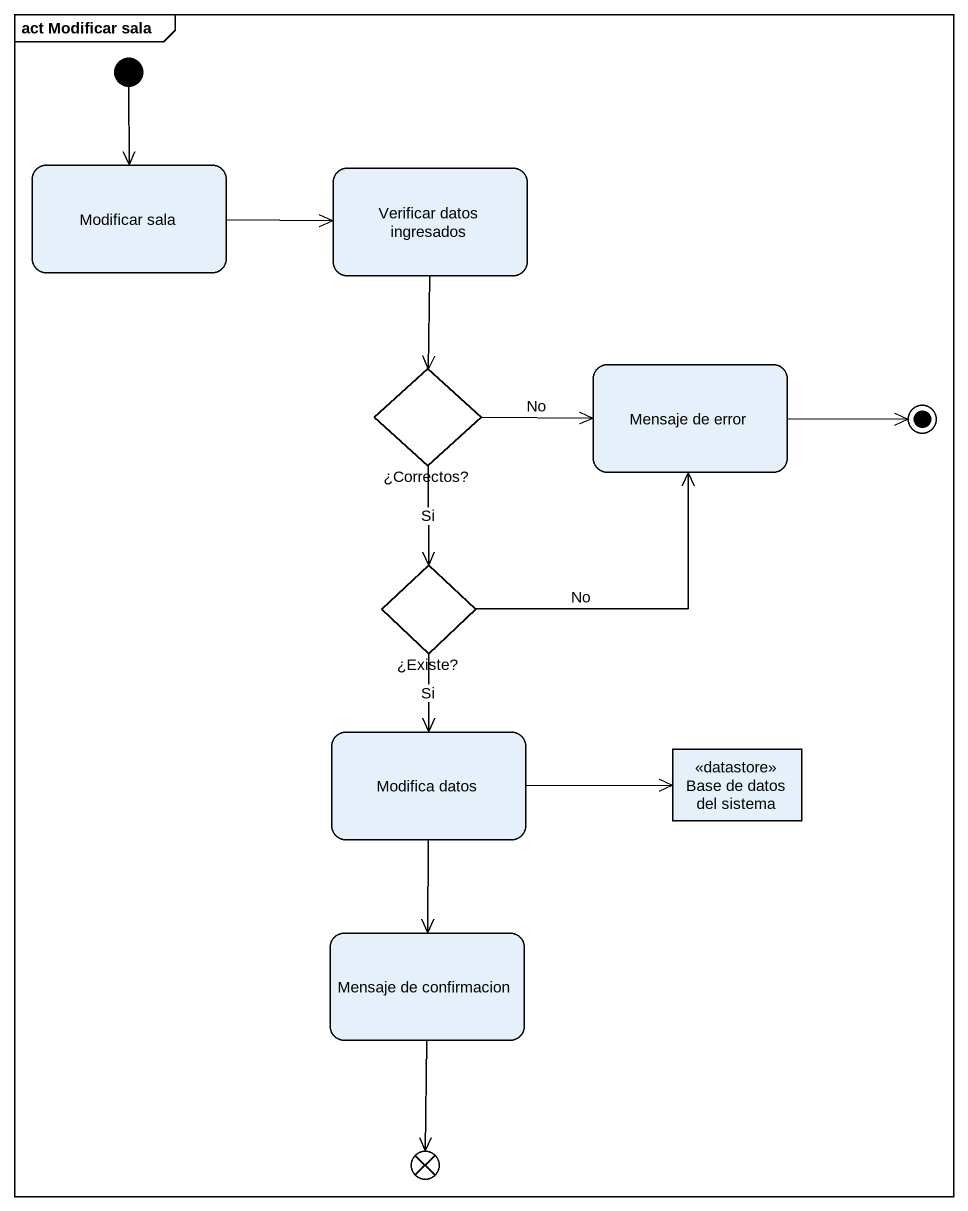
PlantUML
@startuml
mainframe act Modificar sala
hide empty description
state "Modificar sala" as Modificar_sala
state "Verificar datos ingresados" as Verificar_datos_ingresados
state "¿Correctos?" as Correctos <<choice>>
state "Mensaje de error" as Mensaje_de_error
state "¿Existe?" as Existe <<choice>>
state "Modifica datos" as Modifica_datos
state "Base de datos del sistema" as Base_de_datos_del_sistema <<datastore>>
state "Mensaje de confirmacion" as Mensaje_de_confirmacion
state flowfinal1 <<end>>
[*] --> Modificar_sala
Modificar_sala -right-> Verificar_datos_ingresados
Verificar_datos_ingresados --> Correctos
Correctos -right-> Mensaje_de_error : No
Correctos --> Existe : Si
Existe -up-> Mensaje_de_error : No
Existe --> Modifica_datos : Si
Modifica_datos -right-> Base_de_datos_del_sistema
Modifica_datos --> Mensaje_de_confirmacion
Mensaje_de_confirmacion --> flowfinal1
Mensaje_de_error -right-> [*]
@enduml
